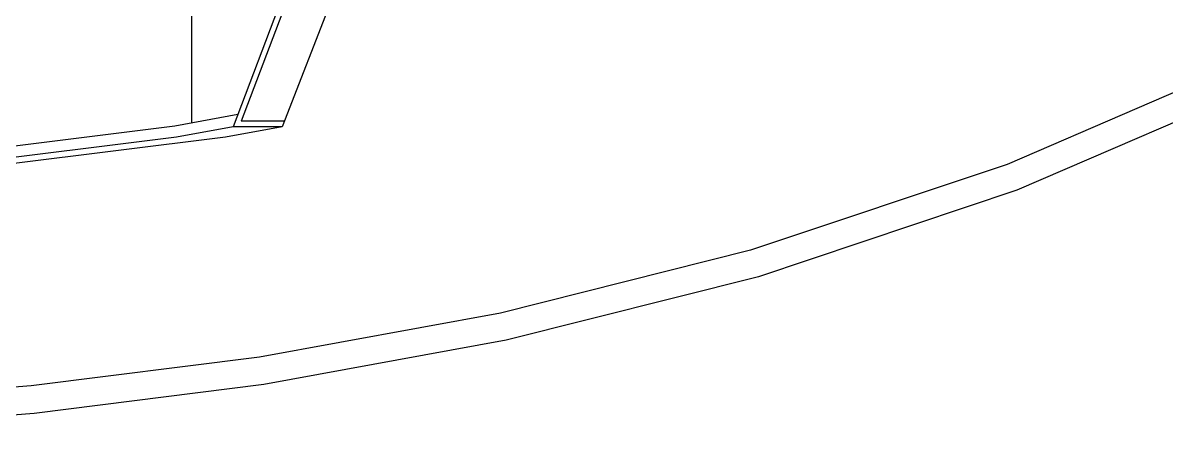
# Model space of a CAD drawing. Extents: x -11388 to 5235, y -758 to 9868.
# Drawn here: x -8395 to -7368, y 992 to 1358 of the extents above; entities that cross this region are included whole.
import ezdxf

# ---------------------------------------------------------------- set-up
doc = ezdxf.new("R2010")
doc.units = 0
doc.header["$MEASUREMENT"] = 0
doc.layers.add('OUTLINE', color=2, linetype='CONTINUOUS')

msp = doc.modelspace()

# ---------------------------------------------------------------- linework, layer by layer
at = {"layer": 'OUTLINE', "color": 7, "linetype": 'Continuous'}
for p, q in [((-7913.5, 2034.5), (-8205.8, 1264.8)), ((-7861.7, 2034.5), (-8161.7, 1264.8)), ((-7910, 2029.5), (-8198.5, 1269.8)), ((-8161.7, 1264.8), (-8205.8, 1264.8)), ((-8159.8, 1269.8), (-8198.5, 1269.8))]:
    msp.add_line(p, q, dxfattribs=at)
at = {"layer": 'OUTLINE', "color": 7}
msp.add_line((-8243, 1387.3), (-8243, 1268.2), dxfattribs=at)
for points in [[(-6374.2, 2034.5), (-6480.8, 1916.1), (-6589.9, 1807.3), (-6701.1, 1707.5), (-6814.2, 1616.5), (-6928.7, 1533.8), (-7044.3, 1459.1), (-7160.7, 1391.8), (-7277.4, 1331.7), (-7510.5, 1231), (-7740.9, 1154), (-7965.7, 1097.3), (-8182.1, 1057.8), (-8387.1, 1032.1), (-8577.9, 1017.1)], [(-6340.6, 2034.5), (-6462.7, 1898.9), (-6572.7, 1789.1), (-6684.9, 1688.5), (-6799, 1596.7), (-6914.6, 1513.2), (-7031.3, 1437.7), (-7148.7, 1369.9), (-7266.7, 1309), (-7501.6, 1207.7), (-7733.9, 1130), (-7960.4, 1072.9), (-8178.3, 1033.1), (-8384.5, 1007.2), (-8576.4, 992.2)], [(-8201.6, 1275.7), (-8258.1, 1265.4), (-8452.4, 1241.1), (-8634.8, 1226.8), (-8802.7, 1219.5), (-8953.5, 1216.2), (-9085, 1214.3), (-9200.8, 1213.3), (-9307.7, 1212.9), (-9412.6, 1213.1), (-9522.8, 1213.6), (-9644.9, 1214.4), (-9785.8, 1215.3), (-9881.7, 1215.8)], [(-8161.7, 1264.8), (-8212.5, 1255.5), (-8407.3, 1231.1), (-8590.1, 1216.8), (-8758.3, 1209.5), (-8909.2, 1206.2), (-9040.8, 1204.3), (-9156.7, 1203.3), (-9263.6, 1202.9), (-9368.6, 1203.1), (-9478.7, 1203.6), (-9600.9, 1204.4), (-9741.8, 1205.3), (-9881.7, 1206.1)], [(-8205.8, 1264.8), (-8256.6, 1255.5), (-8451.4, 1231.1), (-8634.2, 1216.8), (-8802.3, 1209.5), (-8953.3, 1206.2), (-9084.9, 1204.3), (-9200.7, 1203.3), (-9307.7, 1202.9), (-9412.7, 1203.1), (-9522.8, 1203.6), (-9644.9, 1204.4), (-9785.9, 1205.3), (-9881.7, 1205.8)]]:
    msp.add_lwpolyline(points, dxfattribs=at)

doc.saveas('drawing.dxf')
